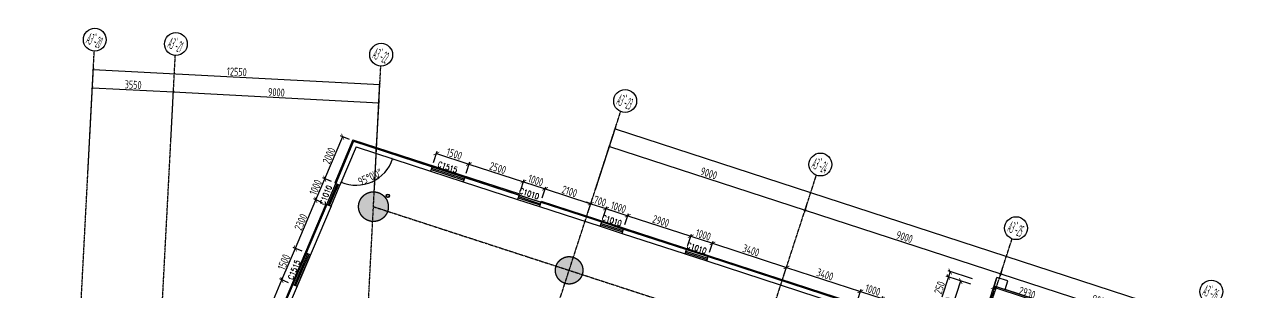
# Model space of a CAD drawing. Extents: x 11778731 to 12007717, y -6694179 to -6314888.
# Drawn here: x 11893450 to 11947492, y -6375651 to -6363962 of the extents above; entities that cross this region are included whole.
import ezdxf
from ezdxf.enums import TextEntityAlignment as Align
from ezdxf.xclip import XClip

# ---------------------------------------------------------------- set-up
doc = ezdxf.new("R2010")
doc.units = 0
doc.header["$LTSCALE"] = 10
doc.header["$MEASUREMENT"] = 0
doc.header["$XCLIPFRAME"] = 0
doc.linetypes.add('A3-RG-axis-100$0$CENTER', pattern=[2, 1.25, -0.25, 0.25, -0.25])
doc.linetypes.add('A3-RI-5F$0$DASH', pattern=[0.35, 0.25, -0.1])
for name, color, linetype in [('A3-RB-5F-100$0$A-DIMS-100', 1, 'Continuous'), ('A3-RG-axis-100$0$A-DIMS-100', 1, 'Continuous'), ('A3-RG-axis-100$0$A-GRID', 1, 'A3-RG-axis-100$0$CENTER'), ('A3-RG-axis-100$0$A-SYMB', 4, 'Continuous'), ('A3-RI-5F$0$A-FLOR', 2, 'Continuous'), ('A3-RI-5F$0$A-GLAZ', 140, 'Continuous'), ('A3-RI-5F$0$A-WALL', 7, 'Continuous'), ('A3-RI-5F$0$A-WALL-FINI', 95, 'Continuous'), ('A3-RM-5F$0$0P-1', 191, 'Continuous'), ('A3-RM-5F$0$0P-FE-FH-V', 141, 'Continuous'), ('A3-RS-1F$0$A-HATH-GRAY', 8, 'Continuous'), ('A3-RS-1F$0$A-WALL', 7, 'Continuous'), ('A3-SYMB-5F-100$0$A-SYMB-DOOR', 3, 'Continuous'), ('A3-SYMB-5F-100$0$A-SYMB-DOOR1', 3, 'Continuous'), ('A3-SYMB-5F-100$0$A-SYMB-DOOR2', 3, 'Continuous'), ('A3-SYMB-5F-100$0$A-SYMB-DOOR3', 3, 'Continuous')]:
    doc.layers.add(name, color=color, linetype=linetype)
doc.styles.add('A3-RB-5F-100$0$XD2008', font='xd-hzs.shx', dxfattribs={"width": 0.7, "bigfont": 'xd-hztxt.shx'})
doc.styles.add('A3-RG-axis-100$0$ECADI', font='hzs.shx', dxfattribs={"width": 0.7, "bigfont": 'hztxt.shx'})
doc.styles.add('A3-RG-axis-100$0$XD2008', font='xd-hzs.shx', dxfattribs={"width": 0.7, "bigfont": 'xd-hztxt.shx'})
doc.styles.add('A3-SYMB-5F-100$0$ECADI-TXT', font='simplex.shx', dxfattribs={"bigfont": 'hztxt.shx'})
doc.dimstyles.new('A3-RB-5F-100$0$XD100', dxfattribs={"dimscale": 100, "dimtxt": 3.5, "dimasz": 1.5, "dimexe": 1, "dimexo": 2, "dimgap": 0.5, "dimtad": 1, "dimdec": 0, "dimdsep": 46, "dimtxsty": 'A3-RB-5F-100$0$XD2008', "dimcen": 2.5, "dimclrt": 4, "dimaunit": 1, "dimadec": 0, "dimazin": 0, "dimtfac": 1, "dimtdec": 0, "dimtix": 1, "dimtmove": 0, "dimatfit": 3, "dimfxl": 0, "dimtolj": 1, "dimtzin": 0, "dimarcsym": 0})
doc.dimstyles.new('A3-RB-5F-100$0$XD100$0', dxfattribs={"dimscale": 100, "dimtxt": 3.5, "dimasz": 2, "dimexe": 1, "dimexo": 2, "dimgap": 0.5, "dimtad": 1, "dimdec": 0, "dimdsep": 46, "dimtxsty": 'A3-RB-5F-100$0$XD2008', "dimblk1": 'A3-RB-5F-100$0$_ARCHTICK', "dimblk2": 'A3-RB-5F-100$0$_ARCHTICK', "dimsah": 1, "dimcen": 2.5, "dimclrt": 4, "dimaunit": 1, "dimadec": 0, "dimazin": 0, "dimtfac": 1, "dimtdec": 0, "dimtix": 1, "dimtmove": 0, "dimatfit": 3, "dimfxl": 0, "dimtolj": 1, "dimtzin": 0, "dimarcsym": 0})
doc.dimstyles.new('A3-RG-axis-100$0$XD100$0', dxfattribs={"dimscale": 100, "dimtxt": 3.5, "dimasz": 1, "dimexe": 1, "dimexo": 2, "dimgap": 0.5, "dimtad": 1, "dimdec": 0, "dimdsep": 46, "dimtxsty": 'A3-RG-axis-100$0$XD2008', "dimblk1": 'A3-RG-axis-100$0$_ARCHTICK', "dimblk2": 'A3-RG-axis-100$0$_ARCHTICK', "dimsah": 1, "dimcen": 2.5, "dimclrt": 4, "dimaunit": 1, "dimadec": 0, "dimazin": 0, "dimtfac": 1, "dimtdec": 0, "dimtix": 1, "dimtmove": 0, "dimatfit": 3, "dimfxl": 0, "dimtolj": 1, "dimtzin": 0, "dimarcsym": 0})

# ---------------------------------------------------------------- blocks, each defined once
blk = doc.blocks.new('A3-RI-5F')
at = {"layer": 'A3-RI-5F$0$A-FLOR', "linetype": 'A3-RI-5F$0$DASH', "const_width": 50}
for points in [[(11907835, -6369053), (11897637, -6393080)], [(11935081, -6377906), (11907835, -6369053)], [(11935081, -6377906), (11935899, -6375391), (11943083, -6377745), (11943083, -6377745), (11944793, -6378305), (11943983, -6380798)]]:
    blk.add_lwpolyline(points, dxfattribs=at)
at = {"layer": 'A3-RI-5F$0$A-GLAZ'}
for p, q in [((11911205, -6370358), (11912632, -6370822)), ((11911227, -6370292), (11912653, -6370755)), ((11911245, -6370235), (11912672, -6370698)), ((11911267, -6370168), (11912693, -6370632)), ((11906663, -6371815), (11907054, -6370894)), ((11906728, -6371842), (11907118, -6370922)), ((11906783, -6371866), (11907173, -6370945)), ((11906847, -6371893), (11907238, -6370972)), ((11915031, -6371528), (11915982, -6371837)), ((11915049, -6371471), (11916000, -6371780)), ((11915071, -6371404), (11916022, -6371713)), ((11915009, -6371594), (11915960, -6371903)), ((11918685, -6372578), (11919636, -6372888)), ((11918623, -6372769), (11919574, -6373078)), ((11918645, -6372702), (11919596, -6373011)), ((11918663, -6372645), (11919614, -6372954)), ((11905178, -6375313), (11905764, -6373932)), ((11905243, -6375340), (11905829, -6373959)), ((11905298, -6375364), (11905884, -6373983)), ((11905362, -6375391), (11905949, -6374010)), ((11922332, -6373974), (11923283, -6374283)), ((11922354, -6373907), (11923305, -6374216)), ((11922372, -6373850), (11923323, -6374159)), ((11922394, -6373784), (11923345, -6374093))]:
    blk.add_line(p, q, dxfattribs=at)
at = {"layer": 'A3-RI-5F$0$A-WALL'}
for p, q in [((11907835, -6369053), (11907054, -6370894)), ((11907948, -6369300), (11907238, -6370972)), ((11907835, -6369053), (11911267, -6370168)), ((11907948, -6369300), (11911205, -6370358)), ((11911267, -6370168), (11911205, -6370358)), ((11907054, -6370894), (11907238, -6370972)), ((11912693, -6370632), (11912631, -6370822)), ((11912631, -6370822), (11915009, -6371594)), ((11912693, -6370632), (11915071, -6371404)), ((11915071, -6371404), (11915009, -6371594)), ((11906663, -6371815), (11903303, -6379731)), ((11906847, -6371893), (11903487, -6379809)), ((11906663, -6371815), (11906847, -6371893)), ((11916022, -6371713), (11915960, -6371903)), ((11915960, -6371904), (11918623, -6372769)), ((11916022, -6371713), (11918685, -6372579)), ((11918623, -6372769), (11918685, -6372579)), ((11919574, -6373078), (11919636, -6372888)), ((11919574, -6373078), (11922332, -6373974)), ((11919636, -6372888), (11922394, -6373784)), ((11905764, -6373932), (11905949, -6374010)), ((11922332, -6373974), (11922394, -6373784)), ((11922332, -6373974), (11922394, -6373784)), ((11923283, -6374283), (11923345, -6374093)), ((11923345, -6374093), (11929812, -6376194)), ((11923283, -6374283), (11929750, -6376384)), ((11905178, -6375313), (11905362, -6375391))]:
    blk.add_line(p, q, dxfattribs=at)
at = {"layer": 'A3-RI-5F$0$A-WALL-FINI'}
for p, q in [((11907807, -6368992), (11907008, -6370875)), ((11907807, -6368992), (11915086, -6371357)), ((11911267, -6370168), (11911282, -6370121)), ((11907054, -6370894), (11907008, -6370875)), ((11912693, -6370632), (11912709, -6370584)), ((11915071, -6371404), (11915086, -6371357)), ((11906617, -6371795), (11897591, -6393061)), ((11906663, -6371815), (11906617, -6371795)), ((11916022, -6371713), (11916037, -6371666)), ((11916037, -6371666), (11937864, -6378758)), ((11905764, -6373932), (11905718, -6373912)), ((11905178, -6375313), (11905132, -6375293)), ((11935049, -6377843), (11935973, -6374999)), ((11936449, -6375154), (11935973, -6374999)), ((11936328, -6375525), (11936449, -6375154)), ((11944849, -6378294), (11936328, -6375525))]:
    blk.add_line(p, q, dxfattribs=at)
blk = doc.blocks.new('A3-RG-axis-100$0$_ARCHTICK')
at = {"color": 0, "linetype": 'ByBlock', "const_width": 0.15}
blk.add_lwpolyline([(-0.5, -0.5), (0.5, 0.5)], dxfattribs=at)
blk = doc.blocks.new('*D250')
at = {"layer": 'A3-RG-axis-100$0$A-DIMS-100', "color": 0, "lineweight": -2}
for p, q in [((11919090, -6369068), (11918990, -6369373)), ((11919021, -6369278), (11927581, -6372059)), ((11927649, -6371849), (11927550, -6372154))]:
    blk.add_line(p, q, dxfattribs=at)
at = {"layer": 'Defpoints', "color": 0}
for p in [(11919151, -6368878), (11927581, -6372059), (11927711, -6371659)]:
    blk.add_point(p, dxfattribs=at)
at = {"layer": 'A3-RG-axis-100$0$A-DIMS-100', "color": 0, "lineweight": -2, "xscale": 100, "yscale": 100, "zscale": 100}
for p, rotation in [((11919021, -6369278), 162.0000000004873), ((11927581, -6372059), 342.0000000004872)]:
    blk.add_blockref('A3-RG-axis-100$0$_ARCHTICK', p, dxfattribs=dict(at, rotation=rotation))
at = {"layer": 'A3-RG-axis-100$0$A-DIMS-100', "color": 4, "insert": (11923371, -6370455), "char_height": 350, "attachment_point": 5, "rotation": 342, "style": 'A3-RG-axis-100$0$XD2008'}
blk.add_mtext('\\A1;9000', dxfattribs=at)
blk = doc.blocks.new('*D251')
at = {"layer": 'A3-RG-axis-100$0$A-DIMS-100', "color": 0, "lineweight": -2}
for p, q in [((11927649, -6371849), (11927550, -6372154)), ((11927581, -6372059), (11936140, -6374840)), ((11936209, -6374630), (11936109, -6374935))]:
    blk.add_line(p, q, dxfattribs=at)
at = {"layer": 'Defpoints', "color": 0}
for p in [(11927711, -6371659), (11936270, -6374440), (11936140, -6374840)]:
    blk.add_point(p, dxfattribs=at)
at = {"layer": 'A3-RG-axis-100$0$A-DIMS-100', "color": 0, "lineweight": -2, "xscale": 100, "yscale": 100, "zscale": 100}
for p, rotation in [((11927581, -6372059), 162.0000000004873), ((11936140, -6374840), 342.0000000004872)]:
    blk.add_blockref('A3-RG-axis-100$0$_ARCHTICK', p, dxfattribs=dict(at, rotation=rotation))
at = {"layer": 'A3-RG-axis-100$0$A-DIMS-100', "color": 4, "insert": (11931930, -6373236), "char_height": 350, "attachment_point": 5, "rotation": 342, "style": 'A3-RG-axis-100$0$XD2008'}
blk.add_mtext('\\A1;9000', dxfattribs=at)
blk = doc.blocks.new('*D252')
at = {"layer": 'A3-RG-axis-100$0$A-DIMS-100', "color": 0, "lineweight": -2}
for p, q in [((11936209, -6374630), (11936109, -6374935)), ((11936140, -6374840), (11944700, -6377622)), ((11944768, -6377411), (11944669, -6377717))]:
    blk.add_line(p, q, dxfattribs=at)
at = {"layer": 'Defpoints', "color": 0}
for p in [(11936270, -6374440), (11944830, -6377221), (11944700, -6377622)]:
    blk.add_point(p, dxfattribs=at)
at = {"layer": 'A3-RG-axis-100$0$A-DIMS-100', "color": 0, "lineweight": -2, "xscale": 100, "yscale": 100, "zscale": 100}
for p, rotation in [((11936140, -6374840), 162.0000000004873), ((11944700, -6377622), 342.0000000004872)]:
    blk.add_blockref('A3-RG-axis-100$0$_ARCHTICK', p, dxfattribs=dict(at, rotation=rotation))
at = {"layer": 'A3-RG-axis-100$0$A-DIMS-100', "color": 4, "insert": (11940490, -6376017), "char_height": 350, "attachment_point": 5, "rotation": 342, "style": 'A3-RG-axis-100$0$XD2008'}
blk.add_mtext('\\A1;9000', dxfattribs=at)
blk = doc.blocks.new('*D255')
at = {"layer": 'A3-RG-axis-100$0$A-DIMS-100', "color": 0, "lineweight": -2}
for p, q in [((11899840, -6369043), (11899958, -6366801)), ((11899953, -6366900), (11908940, -6367371)), ((11908828, -6369514), (11908946, -6367272))]:
    blk.add_line(p, q, dxfattribs=at)
at = {"layer": 'Defpoints', "color": 0}
for p in [(11908940, -6367371), (11899830, -6369243), (11908818, -6369714)]:
    blk.add_point(p, dxfattribs=at)
at = {"layer": 'A3-RG-axis-100$0$A-DIMS-100', "color": 0, "lineweight": -2, "xscale": 100, "yscale": 100, "zscale": 100}
for p, rotation in [((11899953, -6366900), 177.0000000058428), ((11908940, -6367371), 357.0000000058428)]:
    blk.add_blockref('A3-RG-axis-100$0$_ARCHTICK', p, dxfattribs=dict(at, rotation=rotation))
at = {"layer": 'A3-RG-axis-100$0$A-DIMS-100', "color": 4, "insert": (11904458, -6366911), "char_height": 350, "attachment_point": 5, "rotation": 357, "style": 'A3-RG-axis-100$0$XD2008'}
blk.add_mtext('\\A1;9000', dxfattribs=at)
blk = doc.blocks.new('*D256')
at = {"layer": 'A3-RG-axis-100$0$A-DIMS-100', "color": 0, "lineweight": -2}
for p, q in [((11896295, -6368858), (11896413, -6366615)), ((11896408, -6366715), (11899953, -6366900)), ((11899840, -6369043), (11899958, -6366801))]:
    blk.add_line(p, q, dxfattribs=at)
at = {"layer": 'Defpoints', "color": 0}
for p in [(11899953, -6366900), (11896285, -6369057), (11899830, -6369243)]:
    blk.add_point(p, dxfattribs=at)
at = {"layer": 'A3-RG-axis-100$0$A-DIMS-100', "color": 0, "lineweight": -2, "xscale": 100, "yscale": 100, "zscale": 100}
for p, rotation in [((11896408, -6366715), 177.0000000058428), ((11899953, -6366900), 357.0000000058428)]:
    blk.add_blockref('A3-RG-axis-100$0$_ARCHTICK', p, dxfattribs=dict(at, rotation=rotation))
at = {"layer": 'A3-RG-axis-100$0$A-DIMS-100', "color": 4, "insert": (11898192, -6366583), "char_height": 350, "attachment_point": 5, "rotation": 357, "style": 'A3-RG-axis-100$0$XD2008'}
blk.add_mtext('\\A1;3550', dxfattribs=at)
blk = doc.blocks.new('*D257')
at = {"layer": 'A3-RG-axis-100$0$A-DIMS-100', "color": 0, "lineweight": -2}
for p, q in [((11896212, -6370455), (11896455, -6365816)), ((11896450, -6365916), (11908982, -6366573)), ((11908744, -6371112), (11908988, -6366473))]:
    blk.add_line(p, q, dxfattribs=at)
at = {"layer": 'Defpoints', "color": 0}
for p in [(11908982, -6366573), (11896201, -6370655), (11908734, -6371312)]:
    blk.add_point(p, dxfattribs=at)
at = {"layer": 'A3-RG-axis-100$0$A-DIMS-100', "color": 0, "lineweight": -2, "xscale": 100, "yscale": 100, "zscale": 100}
for p, rotation in [((11896450, -6365916), 177.0000000058428), ((11908982, -6366573), 357.0000000058428)]:
    blk.add_blockref('A3-RG-axis-100$0$_ARCHTICK', p, dxfattribs=dict(at, rotation=rotation))
at = {"layer": 'A3-RG-axis-100$0$A-DIMS-100', "color": 4, "insert": (11902728, -6366019), "char_height": 350, "attachment_point": 5, "rotation": 357, "style": 'A3-RG-axis-100$0$XD2008'}
blk.add_mtext('\\A1;12550', dxfattribs=at)
blk = doc.blocks.new('*D259')
at = {"layer": 'A3-RG-axis-100$0$A-DIMS-100', "color": 0, "lineweight": -2}
for p, q in [((11918409, -6371163), (11919299, -6368422)), ((11919269, -6368517), (11981087, -6388603)), ((11981403, -6387632), (11981056, -6388698))]:
    blk.add_line(p, q, dxfattribs=at)
at = {"layer": 'Defpoints', "color": 0}
for p in [(11918347, -6371353), (11981464, -6387442), (11981087, -6388603)]:
    blk.add_point(p, dxfattribs=at)
at = {"layer": 'A3-RG-axis-100$0$A-DIMS-100', "color": 0, "lineweight": -2, "xscale": 100, "yscale": 100, "zscale": 100}
for p, rotation in [((11919269, -6368517), 162.0000000004873), ((11981087, -6388603), 342.0000000004872)]:
    blk.add_blockref('A3-RG-axis-100$0$_ARCHTICK', p, dxfattribs=dict(at, rotation=rotation))
at = {"layer": 'A3-RG-axis-100$0$A-DIMS-100', "color": 4, "insert": (11950247, -6378346), "char_height": 350, "attachment_point": 5, "rotation": 342, "style": 'A3-RG-axis-100$0$XD2008'}
blk.add_mtext('\\A1;65000', dxfattribs=at)
blk = doc.blocks.new('A3-RG-axis-100$0$ECADI-TAG-GRID')
at = {"color": 13}
blk.add_circle((0, 0), 5, dxfattribs=at)
at = {"style": 'A3-RG-axis-100$0$XD2008', "width": 0.7}
blk.add_attdef('GRID', text='', height=5, dxfattribs=at).set_placement((0, 0), align=Align.MIDDLE)
blk = doc.blocks.new('A3-SYMB-5F-100$0$ECADI-TAG-DOOR')
at = {"layer": 'A3-SYMB-5F-100$0$A-SYMB-DOOR', "style": 'A3-SYMB-5F-100$0$ECADI-TXT', "width": 0.7}
for tag, p in [('门窗主编号1', (-6.41, 7.26)), ('门窗主编号2', (2.08, 7.26))]:
    blk.add_attdef(tag, p, '', height=2.5, dxfattribs=at)
at = {"layer": 'A3-SYMB-5F-100$0$A-SYMB-DOOR', "style": 'A3-SYMB-5F-100$0$ECADI-TXT', "width": 0.7, "flags": 1}
for tag, p in [('洞口尺寸(宽X高)', (-6.42, 1.62)), ('备注', (-6.39, -1.21))]:
    blk.add_attdef(tag, p, '', height=2.5, dxfattribs=at)
at = {"layer": 'A3-SYMB-5F-100$0$A-SYMB-DOOR1', "style": 'A3-SYMB-5F-100$0$ECADI-TXT', "width": 0.7}
blk.add_attdef('门窗辅编号1', (-6.41, 4.41), '', height=2.5, dxfattribs=at)
at = {"layer": 'A3-SYMB-5F-100$0$A-SYMB-DOOR2', "style": 'A3-SYMB-5F-100$0$ECADI-TXT', "width": 0.7}
blk.add_attdef('门窗辅编号2', (-2.86, 4.41), '', height=2.5, dxfattribs=at)
at = {"layer": 'A3-SYMB-5F-100$0$A-SYMB-DOOR3', "style": 'A3-SYMB-5F-100$0$ECADI-TXT', "width": 0.7}
blk.add_attdef('门窗辅编号3', (2.32, 4.41), '', height=2.5, dxfattribs=at)
blk = doc.blocks.new('A3-SYMB-5F-100')
at = {"layer": 'A3-SYMB-5F-100$0$A-SYMB-DOOR'}
ref = blk.add_blockref('A3-SYMB-5F-100$0$ECADI-TAG-DOOR', (11912318, -6371204, -333), dxfattribs=dict(at, xscale=99.99999999997296, yscale=100, zscale=100, rotation=341.7282706843671))
ref.add_attrib('门窗主编号1', 'C1515', dxfattribs={"height": 250, "rotation": 341.7283, "style": 'A3-SYMB-5F-100$0$ECADI-TXT', "width": 0.7}).set_placement((11912328, -6370440, -333), align=Align.RIGHT)
ref = blk.add_blockref('A3-SYMB-5F-100$0$ECADI-TAG-DOOR', (11907661, -6371099, -333), dxfattribs=dict(at, xscale=99.99999999997296, yscale=100, zscale=100, rotation=68.05928533071325))
ref.add_attrib('门窗主编号1', 'C1010', dxfattribs={"height": 250, "rotation": 68.0593, "style": 'A3-SYMB-5F-100$0$ECADI-TXT', "width": 0.7}).set_placement((11906900, -6371040, -333), align=Align.RIGHT)
ref = blk.add_blockref('A3-SYMB-5F-100$0$ECADI-TAG-DOOR', (11915885, -6372363, -333), dxfattribs=dict(at, xscale=99.99999999997296, yscale=100, zscale=100, rotation=341.7282706843671))
ref.add_attrib('门窗主编号1', 'C1010', dxfattribs={"height": 250, "rotation": 341.7283, "style": 'A3-SYMB-5F-100$0$ECADI-TXT', "width": 0.7}).set_placement((11915895, -6371599, -333), align=Align.RIGHT)
ref = blk.add_blockref('A3-SYMB-5F-100$0$ECADI-TAG-DOOR', (11919499, -6373537, -333), dxfattribs=dict(at, xscale=99.99999999997296, yscale=100, zscale=100, rotation=341.7282706843671))
ref.add_attrib('门窗主编号1', 'C1010', dxfattribs={"height": 250, "rotation": 341.7283, "style": 'A3-SYMB-5F-100$0$ECADI-TXT', "width": 0.7}).set_placement((11919509, -6372773, -333), align=Align.RIGHT)
ref = blk.add_blockref('A3-SYMB-5F-100$0$ECADI-TAG-DOOR', (11923208, -6374742, -333), dxfattribs=dict(at, xscale=99.99999999997296, yscale=100, zscale=100, rotation=341.7282706843671))
ref.add_attrib('门窗主编号1', 'C1010', dxfattribs={"height": 250, "rotation": 341.7283, "style": 'A3-SYMB-5F-100$0$ECADI-TXT', "width": 0.7}).set_placement((11923218, -6373979, -333), align=Align.RIGHT)
ref = blk.add_blockref('A3-SYMB-5F-100$0$ECADI-TAG-DOOR', (11906274, -6374367, -333), dxfattribs=dict(at, xscale=99.99999999997296, yscale=100, zscale=100, rotation=68.05928533071325))
ref.add_attrib('门窗主编号1', 'C1515', dxfattribs={"height": 250, "rotation": 68.0593, "style": 'A3-SYMB-5F-100$0$ECADI-TXT', "width": 0.7}).set_placement((11905513, -6374308, -333), align=Align.RIGHT)
blk = doc.blocks.new('A3-RS-1F')
at = {"layer": 'A3-RS-1F$0$A-HATH-GRAY'}
h = blk.add_hatch(color=256, dxfattribs=at)
edge = h.paths.add_edge_path()
edge.add_arc((11908703, -6371911), 650, 0, 360)
h = blk.add_hatch(color=256, dxfattribs=at)
edge = h.paths.add_edge_path()
edge.add_arc((11917262, -6374692), 600, 0, 360)
at = {"layer": 'A3-RS-1F$0$A-WALL'}
for centre, radius in [((11908703, -6371911), 650), ((11917262, -6374692), 600)]:
    blk.add_circle(centre, radius, dxfattribs=at)
blk = doc.blocks.new('A3-RB-5F-100$0$_ARCHTICK')
at = {"color": 0, "linetype": 'ByBlock', "const_width": 0.15}
blk.add_lwpolyline([(-0.5, -0.5), (0.5, 0.5)], dxfattribs=at)
blk = doc.blocks.new('*D893')
at = {"layer": 'A3-RB-5F-100$0$A-DIMS-100', "color": 0, "lineweight": -2}
for p, q in [((11935946, -6375082), (11935801, -6375529)), ((11935832, -6375434), (11938618, -6376339)), ((11938733, -6375987), (11938588, -6376434))]:
    blk.add_line(p, q, dxfattribs=at)
at = {"layer": 'Defpoints', "color": 0}
for p in [(11936008, -6374891), (11938795, -6375797), (11938618, -6376339)]:
    blk.add_point(p, dxfattribs=at)
at = {"layer": 'A3-RB-5F-100$0$A-DIMS-100', "color": 0, "lineweight": -2, "xscale": 200, "yscale": 200, "zscale": 200}
for p, rotation in [((11935832, -6375434), 162.0000000001793), ((11938618, -6376339), 342.0000000001793)]:
    blk.add_blockref('A3-RB-5F-100$0$_ARCHTICK', p, dxfattribs=dict(at, rotation=rotation))
at = {"layer": 'A3-RB-5F-100$0$A-DIMS-100', "color": 4, "insert": (11937295, -6375673), "char_height": 350, "attachment_point": 5, "rotation": 342, "style": 'A3-RB-5F-100$0$XD2008'}
blk.add_mtext('\\A1;2930', dxfattribs=at)
blk = doc.blocks.new('*D895')
at = {"layer": 'A3-RB-5F-100$0$A-DIMS-100', "color": 0, "lineweight": -2}
for p, q in [((11933646, -6377440), (11934388, -6375157)), ((11934828, -6375300), (11934293, -6375126)), ((11934086, -6377583), (11933551, -6377409))]:
    blk.add_line(p, q, dxfattribs=at)
at = {"layer": 'Defpoints', "color": 0}
for p in [(11934388, -6375157), (11935018, -6375362), (11934277, -6377645)]:
    blk.add_point(p, dxfattribs=at)
at = {"layer": 'A3-RB-5F-100$0$A-DIMS-100', "color": 0, "lineweight": -2, "xscale": 200, "yscale": 200, "zscale": 200}
for p, rotation in [((11934388, -6375157), 72.00000000073564), ((11933646, -6377440), 252.0000000007356)]:
    blk.add_blockref('A3-RB-5F-100$0$_ARCHTICK', p, dxfattribs=dict(at, rotation=rotation))
at = {"layer": 'A3-RB-5F-100$0$A-DIMS-100', "color": 4, "insert": (11933803, -6376229), "char_height": 350, "attachment_point": 5, "rotation": 72, "style": 'A3-RB-5F-100$0$XD2008'}
blk.add_mtext('\\A1;2400', dxfattribs=at)
blk = doc.blocks.new('*D896')
at = {"layer": 'A3-RB-5F-100$0$A-DIMS-100', "color": 0, "lineweight": -2}
for p, q in [((11934905, -6375063), (11933834, -6374715)), ((11933929, -6374745), (11933852, -6374983)), ((11933852, -6374983), (11933565, -6375868)), ((11934828, -6375300), (11933757, -6374952))]:
    blk.add_line(p, q, dxfattribs=at)
at = {"layer": 'Defpoints', "color": 0}
for p in [(11933929, -6374745), (11935096, -6375124), (11935018, -6375362)]:
    blk.add_point(p, dxfattribs=at)
at = {"layer": 'A3-RB-5F-100$0$A-DIMS-100', "color": 0, "lineweight": -2, "xscale": 200, "yscale": 200, "zscale": 200}
for p, rotation in [((11933929, -6374745), 72.00000000123622), ((11933852, -6374983), 252.0000000012362)]:
    blk.add_blockref('A3-RB-5F-100$0$_ARCHTICK', p, dxfattribs=dict(at, rotation=rotation))
at = {"layer": 'A3-RB-5F-100$0$A-DIMS-100', "color": 4, "insert": (11933464, -6375451), "char_height": 350, "attachment_point": 5, "rotation": 72, "style": 'A3-RB-5F-100$0$XD2008'}
blk.add_mtext('\\A1;250', dxfattribs=at)
blk = doc.blocks.new('*D675')
at = {"layer": 'A3-RB-5F-100$0$A-DIMS-100', "color": 0, "lineweight": -2}
for p, q in [((11929874, -6376004), (11930032, -6375517)), ((11930001, -6375613), (11930952, -6375922)), ((11930825, -6376313), (11930983, -6375827))]:
    blk.add_line(p, q, dxfattribs=at)
at = {"layer": 'Defpoints', "color": 0}
for p in [(11929812, -6376194), (11930952, -6375922), (11930763, -6376503)]:
    blk.add_point(p, dxfattribs=at)
at = {"layer": 'A3-RB-5F-100$0$A-DIMS-100', "color": 0, "lineweight": -2, "xscale": 200, "yscale": 200, "zscale": 200}
for p, rotation in [((11930001, -6375613), 161.9999999998733), ((11930952, -6375922), 341.9999999998734)]:
    blk.add_blockref('A3-RB-5F-100$0$_ARCHTICK', p, dxfattribs=dict(at, rotation=rotation))
at = {"layer": 'A3-RB-5F-100$0$A-DIMS-100', "color": 4, "insert": (11930546, -6375553), "char_height": 350, "attachment_point": 5, "rotation": 342, "style": 'A3-RB-5F-100$0$XD2008'}
blk.add_mtext('\\A1;1000', dxfattribs=at)
blk = doc.blocks.new('*D676')
at = {"layer": 'A3-RB-5F-100$0$A-DIMS-100', "color": 0, "lineweight": -2}
for p, q in [((11926641, -6374953), (11926799, -6374467)), ((11926768, -6374562), (11930001, -6375613)), ((11929874, -6376004), (11930032, -6375517))]:
    blk.add_line(p, q, dxfattribs=at)
at = {"layer": 'Defpoints', "color": 0}
for p in [(11926579, -6375143), (11930001, -6375613), (11929812, -6376194)]:
    blk.add_point(p, dxfattribs=at)
at = {"layer": 'A3-RB-5F-100$0$A-DIMS-100', "color": 0, "lineweight": -2, "xscale": 200, "yscale": 200, "zscale": 200}
for p, rotation in [((11926768, -6374562), 161.9999999998959), ((11930001, -6375613), 341.9999999998959)]:
    blk.add_blockref('A3-RB-5F-100$0$_ARCHTICK', p, dxfattribs=dict(at, rotation=rotation))
at = {"layer": 'A3-RB-5F-100$0$A-DIMS-100', "color": 4, "insert": (11928454, -6374873), "char_height": 350, "attachment_point": 5, "rotation": 342, "style": 'A3-RB-5F-100$0$XD2008'}
blk.add_mtext('\\A1;3400', dxfattribs=at)
blk = doc.blocks.new('*D677')
at = {"layer": 'A3-RB-5F-100$0$A-DIMS-100', "color": 0, "lineweight": -2}
for p, q in [((11923407, -6373903), (11923565, -6373416)), ((11923534, -6373511), (11926768, -6374562)), ((11926641, -6374953), (11926799, -6374467))]:
    blk.add_line(p, q, dxfattribs=at)
at = {"layer": 'Defpoints', "color": 0}
for p in [(11923345, -6374093), (11926768, -6374562), (11926579, -6375143)]:
    blk.add_point(p, dxfattribs=at)
at = {"layer": 'A3-RB-5F-100$0$A-DIMS-100', "color": 0, "lineweight": -2, "xscale": 200, "yscale": 200, "zscale": 200}
for p, rotation in [((11923534, -6373511), 161.9999999998854), ((11926768, -6374562), 341.9999999998854)]:
    blk.add_blockref('A3-RB-5F-100$0$_ARCHTICK', p, dxfattribs=dict(at, rotation=rotation))
at = {"layer": 'A3-RB-5F-100$0$A-DIMS-100', "color": 4, "insert": (11925220, -6373823), "char_height": 350, "attachment_point": 5, "rotation": 342, "style": 'A3-RB-5F-100$0$XD2008'}
blk.add_mtext('\\A1;3400', dxfattribs=at)
blk = doc.blocks.new('*D678')
at = {"layer": 'A3-RB-5F-100$0$A-DIMS-100', "color": 0, "lineweight": -2}
for p, q in [((11922456, -6373594), (11922614, -6373107)), ((11922583, -6373202), (11923534, -6373511)), ((11923407, -6373903), (11923565, -6373416))]:
    blk.add_line(p, q, dxfattribs=at)
at = {"layer": 'Defpoints', "color": 0}
for p in [(11923534, -6373511), (11922394, -6373784), (11923345, -6374093)]:
    blk.add_point(p, dxfattribs=at)
at = {"layer": 'A3-RB-5F-100$0$A-DIMS-100', "color": 0, "lineweight": -2, "xscale": 200, "yscale": 200, "zscale": 200}
for p, rotation in [((11922583, -6373202), 161.9999999999267), ((11923534, -6373511), 341.9999999999267)]:
    blk.add_blockref('A3-RB-5F-100$0$_ARCHTICK', p, dxfattribs=dict(at, rotation=rotation))
at = {"layer": 'A3-RB-5F-100$0$A-DIMS-100', "color": 4, "insert": (11923128, -6373143), "char_height": 350, "attachment_point": 5, "rotation": 342, "style": 'A3-RB-5F-100$0$XD2008'}
blk.add_mtext('\\A1;1000', dxfattribs=at)
blk = doc.blocks.new('*D679')
at = {"layer": 'A3-RB-5F-100$0$A-DIMS-100', "color": 0, "lineweight": -2}
for p, q in [((11919698, -6372697), (11919856, -6372211)), ((11919825, -6372306), (11922583, -6373202)), ((11922456, -6373594), (11922614, -6373107))]:
    blk.add_line(p, q, dxfattribs=at)
at = {"layer": 'Defpoints', "color": 0}
for p in [(11919636, -6372888), (11922583, -6373202), (11922394, -6373784)]:
    blk.add_point(p, dxfattribs=at)
at = {"layer": 'A3-RB-5F-100$0$A-DIMS-100', "color": 0, "lineweight": -2, "xscale": 200, "yscale": 200, "zscale": 200}
for p, rotation in [((11919825, -6372306), 161.9999999998775), ((11922583, -6373202), 341.9999999998774)]:
    blk.add_blockref('A3-RB-5F-100$0$_ARCHTICK', p, dxfattribs=dict(at, rotation=rotation))
at = {"layer": 'A3-RB-5F-100$0$A-DIMS-100', "color": 4, "insert": (11921273, -6372540), "char_height": 350, "attachment_point": 5, "rotation": 342, "style": 'A3-RB-5F-100$0$XD2008'}
blk.add_mtext('\\A1;2900', dxfattribs=at)
blk = doc.blocks.new('*D680')
at = {"layer": 'A3-RB-5F-100$0$A-DIMS-100', "color": 0, "lineweight": -2}
for p, q in [((11918747, -6372388), (11918905, -6371902)), ((11918874, -6371997), (11919825, -6372306)), ((11919698, -6372697), (11919856, -6372211))]:
    blk.add_line(p, q, dxfattribs=at)
at = {"layer": 'Defpoints', "color": 0}
for p in [(11918685, -6372579), (11919825, -6372306), (11919636, -6372888)]:
    blk.add_point(p, dxfattribs=at)
at = {"layer": 'A3-RB-5F-100$0$A-DIMS-100', "color": 0, "lineweight": -2, "xscale": 200, "yscale": 200, "zscale": 200}
for p, rotation in [((11918874, -6371997), 161.9999999998937), ((11919825, -6372306), 341.9999999998937)]:
    blk.add_blockref('A3-RB-5F-100$0$_ARCHTICK', p, dxfattribs=dict(at, rotation=rotation))
at = {"layer": 'A3-RB-5F-100$0$A-DIMS-100', "color": 4, "insert": (11919419, -6371938), "char_height": 350, "attachment_point": 5, "rotation": 342, "style": 'A3-RB-5F-100$0$XD2008'}
blk.add_mtext('\\A1;1000', dxfattribs=at)
blk = doc.blocks.new('*D681')
at = {"layer": 'A3-RB-5F-100$0$A-DIMS-100', "color": 0, "lineweight": -2}
for p, q in [((11918208, -6371781), (11918018, -6371719)), ((11918081, -6372172), (11918239, -6371686)), ((11918208, -6371781), (11918874, -6371997)), ((11918747, -6372388), (11918905, -6371902)), ((11918874, -6371997), (11919064, -6372059))]:
    blk.add_line(p, q, dxfattribs=at)
at = {"layer": 'Defpoints', "color": 0}
for p in [(11918874, -6371997), (11918019, -6372362), (11918685, -6372579)]:
    blk.add_point(p, dxfattribs=at)
at = {"layer": 'A3-RB-5F-100$0$A-DIMS-100', "color": 0, "lineweight": -2, "xscale": 200, "yscale": 200, "zscale": 200}
for p, rotation in [((11918208, -6371781), 341.9999999999353), ((11918874, -6371997), 161.9999999999353)]:
    blk.add_blockref('A3-RB-5F-100$0$_ARCHTICK', p, dxfattribs=dict(at, rotation=rotation))
at = {"layer": 'A3-RB-5F-100$0$A-DIMS-100', "color": 4, "insert": (11918611, -6371675), "char_height": 350, "attachment_point": 5, "rotation": 342, "style": 'A3-RB-5F-100$0$XD2008'}
blk.add_mtext('\\A1;700', dxfattribs=at)
blk = doc.blocks.new('*D682')
at = {"layer": 'A3-RB-5F-100$0$A-DIMS-100', "color": 0, "lineweight": -2}
for p, q in [((11916084, -6371523), (11916242, -6371037)), ((11916211, -6371132), (11918208, -6371781)), ((11918081, -6372172), (11918239, -6371686))]:
    blk.add_line(p, q, dxfattribs=at)
at = {"layer": 'Defpoints', "color": 0}
for p in [(11916022, -6371713), (11918208, -6371781), (11918019, -6372362)]:
    blk.add_point(p, dxfattribs=at)
at = {"layer": 'A3-RB-5F-100$0$A-DIMS-100', "color": 0, "lineweight": -2, "xscale": 200, "yscale": 200, "zscale": 200}
for p, rotation in [((11916211, -6371132), 161.9999999998955), ((11918208, -6371781), 341.9999999998955)]:
    blk.add_blockref('A3-RB-5F-100$0$_ARCHTICK', p, dxfattribs=dict(at, rotation=rotation))
at = {"layer": 'A3-RB-5F-100$0$A-DIMS-100', "color": 4, "insert": (11917279, -6371242), "char_height": 350, "attachment_point": 5, "rotation": 342, "style": 'A3-RB-5F-100$0$XD2008'}
blk.add_mtext('\\A1;2100', dxfattribs=at)
blk = doc.blocks.new('*D683')
at = {"layer": 'A3-RB-5F-100$0$A-DIMS-100', "color": 0, "lineweight": -2}
for p, q in [((11915133, -6371214), (11915291, -6370728)), ((11915260, -6370823), (11916211, -6371132)), ((11916084, -6371523), (11916242, -6371037))]:
    blk.add_line(p, q, dxfattribs=at)
at = {"layer": 'Defpoints', "color": 0}
for p in [(11915071, -6371404), (11916211, -6371132), (11916022, -6371713)]:
    blk.add_point(p, dxfattribs=at)
at = {"layer": 'A3-RB-5F-100$0$A-DIMS-100', "color": 0, "lineweight": -2, "xscale": 200, "yscale": 200, "zscale": 200}
for p, rotation in [((11915260, -6370823), 161.9999999998733), ((11916211, -6371132), 341.9999999998734)]:
    blk.add_blockref('A3-RB-5F-100$0$_ARCHTICK', p, dxfattribs=dict(at, rotation=rotation))
at = {"layer": 'A3-RB-5F-100$0$A-DIMS-100', "color": 4, "insert": (11915805, -6370763), "char_height": 350, "attachment_point": 5, "rotation": 342, "style": 'A3-RB-5F-100$0$XD2008'}
blk.add_mtext('\\A1;1000', dxfattribs=at)
blk = doc.blocks.new('*D684')
at = {"layer": 'A3-RB-5F-100$0$A-DIMS-100', "color": 0, "lineweight": -2}
for p, q in [((11912755, -6370442), (11912913, -6369955)), ((11912882, -6370050), (11915260, -6370823)), ((11915133, -6371214), (11915291, -6370728))]:
    blk.add_line(p, q, dxfattribs=at)
at = {"layer": 'Defpoints', "color": 0}
for p in [(11912693, -6370632), (11915260, -6370823), (11915071, -6371404)]:
    blk.add_point(p, dxfattribs=at)
at = {"layer": 'A3-RB-5F-100$0$A-DIMS-100', "color": 0, "lineweight": -2, "xscale": 200, "yscale": 200, "zscale": 200}
for p, rotation in [((11912882, -6370050), 161.9999999998931), ((11915260, -6370823), 341.9999999998931)]:
    blk.add_blockref('A3-RB-5F-100$0$_ARCHTICK', p, dxfattribs=dict(at, rotation=rotation))
at = {"layer": 'A3-RB-5F-100$0$A-DIMS-100', "color": 4, "insert": (11914141, -6370223), "char_height": 350, "attachment_point": 5, "rotation": 342, "style": 'A3-RB-5F-100$0$XD2008'}
blk.add_mtext('\\A1;2500', dxfattribs=at)
blk = doc.blocks.new('*D685')
at = {"layer": 'A3-RB-5F-100$0$A-DIMS-100', "color": 0, "lineweight": -2}
for p, q in [((11911329, -6369978), (11911487, -6369492)), ((11911456, -6369587), (11912882, -6370050)), ((11912755, -6370442), (11912913, -6369955))]:
    blk.add_line(p, q, dxfattribs=at)
at = {"layer": 'Defpoints', "color": 0}
for p in [(11911267, -6370168), (11912882, -6370050), (11912693, -6370632)]:
    blk.add_point(p, dxfattribs=at)
at = {"layer": 'A3-RB-5F-100$0$A-DIMS-100', "color": 0, "lineweight": -2, "xscale": 200, "yscale": 200, "zscale": 200}
for p, rotation in [((11911456, -6369587), 161.999999999881), ((11912882, -6370050), 341.9999999998809)]:
    blk.add_blockref('A3-RB-5F-100$0$_ARCHTICK', p, dxfattribs=dict(at, rotation=rotation))
at = {"layer": 'A3-RB-5F-100$0$A-DIMS-100', "color": 4, "insert": (11912238, -6369605), "char_height": 350, "attachment_point": 5, "rotation": 342, "style": 'A3-RB-5F-100$0$XD2008'}
blk.add_mtext('\\A1;1500', dxfattribs=at)
blk = doc.blocks.new('*D735')
at = {"layer": 'A3-RB-5F-100$0$A-DIMS-100', "color": 0, "lineweight": -2}
for p, q in [((11906576, -6370692), (11907358, -6368851)), ((11907651, -6368975), (11907266, -6368812)), ((11906870, -6370816), (11906484, -6370653))]:
    blk.add_line(p, q, dxfattribs=at)
at = {"layer": 'Defpoints', "color": 0}
for p in [(11907358, -6368851), (11907835, -6369053), (11907054, -6370894)]:
    blk.add_point(p, dxfattribs=at)
at = {"layer": 'A3-RB-5F-100$0$A-DIMS-100', "color": 0, "lineweight": -2, "xscale": 200, "yscale": 200, "zscale": 200}
for p, rotation in [((11907358, -6368851), 66.99999999870677), ((11906576, -6370692), 246.9999999987068)]:
    blk.add_blockref('A3-RB-5F-100$0$_ARCHTICK', p, dxfattribs=dict(at, rotation=rotation))
at = {"layer": 'A3-RB-5F-100$0$A-DIMS-100', "color": 4, "insert": (11906760, -6369683), "char_height": 350, "attachment_point": 5, "rotation": 67, "style": 'A3-RB-5F-100$0$XD2008'}
blk.add_mtext('\\A1;2000', dxfattribs=at)
blk = doc.blocks.new('*D736')
at = {"layer": 'A3-RB-5F-100$0$A-DIMS-100', "color": 0, "lineweight": -2}
for p, q in [((11906186, -6371612), (11906576, -6370692)), ((11906870, -6370816), (11906484, -6370653)), ((11906479, -6371737), (11906094, -6371573))]:
    blk.add_line(p, q, dxfattribs=at)
at = {"layer": 'Defpoints', "color": 0}
for p in [(11906576, -6370692), (11907054, -6370894), (11906663, -6371815)]:
    blk.add_point(p, dxfattribs=at)
at = {"layer": 'A3-RB-5F-100$0$A-DIMS-100', "color": 0, "lineweight": -2, "xscale": 200, "yscale": 200, "zscale": 200}
for p, rotation in [((11906576, -6370692), 66.99999999871119), ((11906186, -6371612), 246.9999999987112)]:
    blk.add_blockref('A3-RB-5F-100$0$_ARCHTICK', p, dxfattribs=dict(at, rotation=rotation))
at = {"layer": 'A3-RB-5F-100$0$A-DIMS-100', "color": 4, "insert": (11906174, -6371064), "char_height": 350, "attachment_point": 5, "rotation": 67, "style": 'A3-RB-5F-100$0$XD2008'}
blk.add_mtext('\\A1;1000', dxfattribs=at)
blk = doc.blocks.new('*D737')
at = {"layer": 'A3-RB-5F-100$0$A-DIMS-100', "color": 0, "lineweight": -2}
for p, q in [((11905287, -6373729), (11906186, -6371612)), ((11906479, -6371737), (11906094, -6371573)), ((11905580, -6373854), (11905195, -6373690))]:
    blk.add_line(p, q, dxfattribs=at)
at = {"layer": 'Defpoints', "color": 0}
for p in [(11906186, -6371612), (11906663, -6371815), (11905764, -6373932)]:
    blk.add_point(p, dxfattribs=at)
at = {"layer": 'A3-RB-5F-100$0$A-DIMS-100', "color": 0, "lineweight": -2, "xscale": 200, "yscale": 200, "zscale": 200}
for p, rotation in [((11906186, -6371612), 66.99999999869804), ((11905287, -6373729), 246.9999999986981)]:
    blk.add_blockref('A3-RB-5F-100$0$_ARCHTICK', p, dxfattribs=dict(at, rotation=rotation))
at = {"layer": 'A3-RB-5F-100$0$A-DIMS-100', "color": 4, "insert": (11905529, -6372583), "char_height": 350, "attachment_point": 5, "rotation": 67, "style": 'A3-RB-5F-100$0$XD2008'}
blk.add_mtext('\\A1;2300', dxfattribs=at)
blk = doc.blocks.new('*D738')
at = {"layer": 'A3-RB-5F-100$0$A-DIMS-100', "color": 0, "lineweight": -2}
for p, q in [((11905580, -6373854), (11905195, -6373690)), ((11904701, -6375110), (11905287, -6373729)), ((11904994, -6375235), (11904609, -6375071))]:
    blk.add_line(p, q, dxfattribs=at)
at = {"layer": 'Defpoints', "color": 0}
for p in [(11905287, -6373729), (11905764, -6373932), (11905178, -6375313)]:
    blk.add_point(p, dxfattribs=at)
at = {"layer": 'A3-RB-5F-100$0$A-DIMS-100', "color": 0, "lineweight": -2, "xscale": 200, "yscale": 200, "zscale": 200}
for p, rotation in [((11905287, -6373729), 66.9999999987033), ((11904701, -6375110), 246.9999999987033)]:
    blk.add_blockref('A3-RB-5F-100$0$_ARCHTICK', p, dxfattribs=dict(at, rotation=rotation))
at = {"layer": 'A3-RB-5F-100$0$A-DIMS-100', "color": 4, "insert": (11904787, -6374332), "char_height": 350, "attachment_point": 5, "rotation": 67, "style": 'A3-RB-5F-100$0$XD2008'}
blk.add_mtext('\\A1;1500', dxfattribs=at)
blk = doc.blocks.new('*D739')
at = {"layer": 'A3-RB-5F-100$0$A-DIMS-100', "color": 0, "lineweight": -2}
for p, q in [((11902825, -6379529), (11904701, -6375110)), ((11904994, -6375235), (11904609, -6375071)), ((11903119, -6379653), (11902733, -6379489))]:
    blk.add_line(p, q, dxfattribs=at)
at = {"layer": 'Defpoints', "color": 0}
for p in [(11904701, -6375110), (11905178, -6375313), (11903303, -6379731)]:
    blk.add_point(p, dxfattribs=at)
at = {"layer": 'A3-RB-5F-100$0$A-DIMS-100', "color": 0, "lineweight": -2, "xscale": 200, "yscale": 200, "zscale": 200}
for p, rotation in [((11904701, -6375110), 66.99999999870242), ((11902825, -6379529), 246.9999999987025)]:
    blk.add_blockref('A3-RB-5F-100$0$_ARCHTICK', p, dxfattribs=dict(at, rotation=rotation))
at = {"layer": 'A3-RB-5F-100$0$A-DIMS-100', "color": 4, "insert": (11903556, -6377231), "char_height": 350, "attachment_point": 5, "rotation": 67, "style": 'A3-RB-5F-100$0$XD2008'}
blk.add_mtext('\\A1;4800', dxfattribs=at)
blk = doc.blocks.new('*D743')
at = {"layer": 'A3-RB-5F-100$0$A-DIMS-100', "color": 0, "lineweight": -2}
blk.add_arc((11907948, -6369300), 1675, 247, 342.0005, dxfattribs=at)
at = {"layer": 'Defpoints', "color": 0}
for p in [(11907948, -6369300), (11907948, -6369300), (11911205, -6370358), (11907238, -6370972), (11908200, -6370956)]:
    blk.add_point(p, dxfattribs=at)
at = {"layer": 'A3-RB-5F-100$0$A-DIMS-100', "color": 0, "lineweight": -2, "xscale": 100, "yscale": 100, "zscale": 100}
for p, rotation in [((11909540, -6369818), 72.00052681871752), ((11907293, -6370842), 156.9999999997533)]:
    blk.add_blockref('A3-RB-5F-100$0$_ARCHTICK', p, dxfattribs=dict(at, rotation=rotation))
at = {"layer": 'A3-RB-5F-100$0$A-DIMS-100', "color": 4, "insert": (11908549, -6370619), "char_height": 350, "attachment_point": 5, "rotation": 24.5003, "style": 'A3-RB-5F-100$0$XD2008'}
blk.add_mtext('\\A1;95°0′0″', dxfattribs=at)
blk = doc.blocks.new('A3-RM-5F$0$DFA')
at = {"layer": 'A3-RM-5F$0$0P-FE-FH-V'}
for radius in [75, 65]:
    blk.add_circle((0, 0), radius, dxfattribs=at)
blk = doc.blocks.new('A3-RM-5F')
at = {"layer": 'A3-RM-5F$0$0P-1'}
blk.add_blockref('A3-RM-5F$0$DFA', (11909333, -6371439), dxfattribs=at)
blk = doc.blocks.new('A3-RG-axis-100')
at = {"layer": 'A3-RG-axis-100$0$A-GRID'}
for p, q in [((11893449.6, -6423158.3), (11896491.4, -6365116.8)), ((11896925.9, -6424656.2), (11900036.5, -6365302.6)), ((11905726.9, -6428689.6), (11909024.2, -6365773.6)), ((11912781.4, -6388482.7), (11919515.7, -6367756.4)), ((11921340.9, -6391263.8), (11928075.2, -6370537.5)), ((11908702.6, -6371911.2), (12006585.7, -6403715.4)), ((11929900.4, -6394045), (11936634.8, -6373318.7))]:
    blk.add_line(p, q, dxfattribs=at)
at = {"layer": 'A3-RG-axis-100$0$A-SYMB'}
ref = blk.add_blockref('A3-RG-axis-100$0$ECADI-TAG-GRID', (11896515, -6364617.3), dxfattribs=dict(at, xscale=99.99999999999999, yscale=99.99999999999999, zscale=100, rotation=336.9999999998927))
ref.add_attrib('GRID', 'A3`-20', dxfattribs={"layer": '0', "height": 500, "rotation": 337, "style": 'A3-RG-axis-100$0$ECADI', "width": 0.3}).set_placement((11896515, -6364617.3), align=Align.MIDDLE)
ref = blk.add_blockref('A3-RG-axis-100$0$ECADI-TAG-GRID', (11900062.1, -6364803.3), dxfattribs=dict(at, xscale=99.99999999999999, yscale=99.99999999999999, zscale=100, rotation=336.9999999998927))
ref.add_attrib('GRID', 'A3`-21', dxfattribs={"layer": '0', "height": 500, "rotation": 337, "style": 'A3-RG-axis-100$0$ECADI', "width": 0.3}).set_placement((11900062.1, -6364803.3), align=Align.MIDDLE)
ref = blk.add_blockref('A3-RG-axis-100$0$ECADI-TAG-GRID', (11909040, -6365273.8), dxfattribs=dict(at, xscale=99.99999999999999, yscale=99.99999999999999, zscale=100, rotation=336.9999999998927))
ref.add_attrib('GRID', 'A3`-22', dxfattribs={"layer": '0', "height": 500, "rotation": 337, "style": 'A3-RG-axis-100$0$ECADI', "width": 0.3}).set_placement((11909040, -6365273.8), align=Align.MIDDLE)
ref = blk.add_blockref('A3-RG-axis-100$0$ECADI-TAG-GRID', (11919711.1, -6367296.1), dxfattribs=dict(at, xscale=99.99999999999999, yscale=99.99999999999999, zscale=100, rotation=336.9999999998927))
ref.add_attrib('GRID', 'A3`-23', dxfattribs={"layer": '0', "height": 500, "rotation": 337, "style": 'A3-RG-axis-100$0$ECADI', "width": 0.3}).set_placement((11919711.1, -6367296.1), align=Align.MIDDLE)
ref = blk.add_blockref('A3-RG-axis-100$0$ECADI-TAG-GRID', (11928252.5, -6370070), dxfattribs=dict(at, xscale=99.99999999999999, yscale=99.99999999999999, zscale=100, rotation=336.9999999998927))
ref.add_attrib('GRID', 'A3`-24', dxfattribs={"layer": '0', "height": 500, "rotation": 337, "style": 'A3-RG-axis-100$0$ECADI', "width": 0.3}).set_placement((11928252.5, -6370070), align=Align.MIDDLE)
ref = blk.add_blockref('A3-RG-axis-100$0$ECADI-TAG-GRID', (11936810.5, -6372850.6), dxfattribs=dict(at, xscale=99.99999999999999, yscale=99.99999999999999, zscale=100, rotation=336.9999999998927))
ref.add_attrib('GRID', 'A3`-25', dxfattribs={"layer": '0', "height": 500, "rotation": 337, "style": 'A3-RG-axis-100$0$ECADI', "width": 0.3}).set_placement((11936810.5, -6372850.6), align=Align.MIDDLE)
ref = blk.add_blockref('A3-RG-axis-100$0$ECADI-TAG-GRID', (11945348.8, -6375624.3), dxfattribs=dict(at, xscale=99.99999999999999, yscale=99.99999999999999, zscale=100, rotation=336.9999999998927))
ref.add_attrib('GRID', 'A3`-26', dxfattribs={"layer": '0', "height": 500, "rotation": 337, "style": 'A3-RG-axis-100$0$ECADI', "width": 0.3}).set_placement((11945348.8, -6375624.3), align=Align.MIDDLE)
at = {"layer": 'A3-RG-axis-100$0$A-DIMS-100'}
for base, p1, p2, angle, picture, middle in [((11908982.4, -6366572.5), (11896201.2, -6370655.2), (11908734, -6371312), 357, '*D257', (11902727.7, -6366019.4)), ((11899952.8, -6366900.4), (11896284.9, -6369057.4), (11899830, -6369243.2), 357, '*D256', (11898192, -6366582.8)), ((11908940.5, -6367371.4), (11899830, -6369243.2), (11908817.7, -6369714.2), 357, '*D255', (11904458.4, -6366911.2)), ((11981087.2, -6388603.3), (11918347.2, -6371352.8), (11981464.5, -6387442.1), 342, '*D259', (11950247.4, -6378346.3)), ((11927580.8, -6372059.2), (11919151.4, -6368877.7), (11927710.9, -6371658.9), 342, '*D250', (11923370.6, -6370454.6)), ((11936140.3, -6374840.4), (11927710.9, -6371658.9), (11936270.4, -6374440), 342, '*D251', (11931930.1, -6373235.8)), ((11944699.8, -6377621.5), (11936270.4, -6374440), (11944829.9, -6377221.2), 342, '*D252', (11940489.6, -6376017))]:
    dim = blk.add_linear_dim(base=base, p1=p1, p2=p2, angle=angle, dimstyle='A3-RG-axis-100$0$XD100$0', override={"dimasz": 1}, dxfattribs=at)
    dim.commit()
    dim.dimension.update_dxf_attribs({"geometry": picture, "text_midpoint": middle})
blk = doc.blocks.new('A3-RB-5F-100')
at = {"layer": 'A3-RB-5F-100$0$A-DIMS-100'}
for p1, p2, distance, picture, middle in [((11907053.8, -6370894.3), (11907835.3, -6369053.3), 518.7, '*D735', (11906760, -6369683.3)), ((11911266.7, -6370168.2), (11912693.3, -6370631.8), 611.4, '*D685', (11912238.4, -6369604.5)), ((11912693.3, -6370631.8), (11915070.9, -6371404.3), 611.4, '*D684', (11914140.6, -6370222.6)), ((11915070.9, -6371404.3), (11916022, -6371713.3), 611.4, '*D683', (11915804.9, -6370763.3)), ((11906663.1, -6371814.8), (11907053.8, -6370894.3), 518.7, '*D736', (11906173.9, -6371064)), ((11916022, -6371713.3), (11918019.2, -6372362.2), 611.4, '*D682', (11917279, -6371242.3)), ((11905764.4, -6373932), (11906663.1, -6371814.8), 518.7, '*D737', (11905529.2, -6372582.8)), ((11918019.2, -6372362.2), (11918684.9, -6372578.6), 611.4, '*D681', (11918610.5, -6371674.9)), ((11918684.9, -6372578.6), (11919636, -6372887.6), 611.4, '*D680', (11919418.9, -6371937.6)), ((11919636, -6372887.6), (11922394.1, -6373783.7), 611.4, '*D679', (11921273.5, -6372540.2)), ((11922394.1, -6373783.7), (11923345.1, -6374092.7), 611.4, '*D678', (11923128, -6373142.8)), ((11905178.3, -6375312.8), (11905764.4, -6373932), 518.7, '*D738', (11904786.8, -6374331.8)), ((11923345.1, -6374092.7), (11926578.7, -6375143.4), 611.4, '*D677', (11925220.4, -6373822.6)), ((11926578.7, -6375143.4), (11929812.3, -6376194.1), 611.4, '*D676', (11928454, -6374873.3)), ((11903302.8, -6379731.2), (11905178.3, -6375312.8), 518.7, '*D739', (11903556, -6377231.4)), ((11929812.3, -6376194.1), (11930763.4, -6376503.1), 611.4, '*D675', (11930546.3, -6375553.1)), ((11934276.6, -6377644.6), (11935018.3, -6375362.1), 662.6, '*D895', (11933803.3, -6376229.1))]:
    dim = blk.add_aligned_dim(p1=p1, p2=p2, distance=distance, dimstyle='A3-RB-5F-100$0$XD100$0', dxfattribs=at)
    dim.commit()
    dim.dimension.update_dxf_attribs({"geometry": picture, "text_midpoint": middle})
dim = blk.add_angular_dim_2l(base=(11908200.1, -6370955.6), line1=((11907947.8, -6369300.2), (11911204.9, -6370358.4)), line2=((11907947.8, -6369300.2), (11907237.9, -6370972.5)), text='95°0′0″', dimstyle='A3-RB-5F-100$0$XD100', override={"dimasz": 1, "dimblk1": 'A3-RB-5F-100$0$_ARCHTICK', "dimblk2": 'A3-RB-5F-100$0$_ARCHTICK', "dimsah": 1, "dimadec": 3}, dxfattribs=at)
dim.commit()
dim.dimension.update_dxf_attribs({"geometry": '*D743', "text_midpoint": (11908548.9, -6370619.2)})
for base, p1, p2, angle, picture, middle in [((11933929.5, -6374745.5), (11935018.3, -6375362.1), (11935095.5, -6375124.3), 72, '*D896', (11933677.6, -6375520.6)), ((11938618.5, -6376339.2), (11936008.1, -6374891.5), (11938794.7, -6375796.9), 342, '*D893', (11937225.2, -6375886.5))]:
    dim = blk.add_linear_dim(base=base, p1=p1, p2=p2, angle=angle, dimstyle='A3-RB-5F-100$0$XD100$0', dxfattribs=at)
    dim.commit()
    dim.dimension.update_dxf_attribs({"geometry": picture, "text_midpoint": middle, "dimtype": 129})

msp = doc.modelspace()

# ---------------------------------------------------------------- block references
for name in ['A3-RI-5F', 'A3-RB-5F-100', 'A3-RG-axis-100', 'A3-SYMB-5F-100', 'A3-RM-5F']:
    msp.add_blockref(name, (0, 0))
ref = msp.add_blockref('A3-RS-1F', (0, 0))
XClip(ref).set_block_clipping_path([(11889357.2540208902, -6419160.0659107883), (11910185.3192560691, -6426457.2118252832), (11927068.6119189896, -6433453.578039011), (11979134.5699833296, -6452657.9184868541), (12009188.7333128508, -6389730.3223040896), (11892617.6820170097, -6360484.8154213969), (11881387.5678784791, -6407421.677106794)])

doc.saveas('drawing.dxf')
